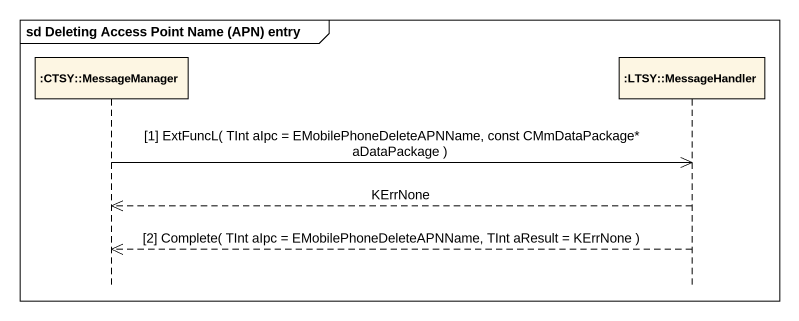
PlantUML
@startuml
mainframe sd Deleting Access Point Name (APN) entry
hide footbox
participant ":CTSY::MessageManager" as CTSY_MessageManager
participant ":LTSY::MessageHandler" as LTSY_MessageHandler

CTSY_MessageManager ->> LTSY_MessageHandler : [1] ExtFuncL( TInt aIpc = EMobilePhoneDeleteAPNName, const CMmDataPackage* aDataPackage )
LTSY_MessageHandler -->> CTSY_MessageManager : KErrNone
LTSY_MessageHandler -->> CTSY_MessageManager : [2] Complete( TInt aIpc = EMobilePhoneDeleteAPNName, TInt aResult = KErrNone )
@enduml
